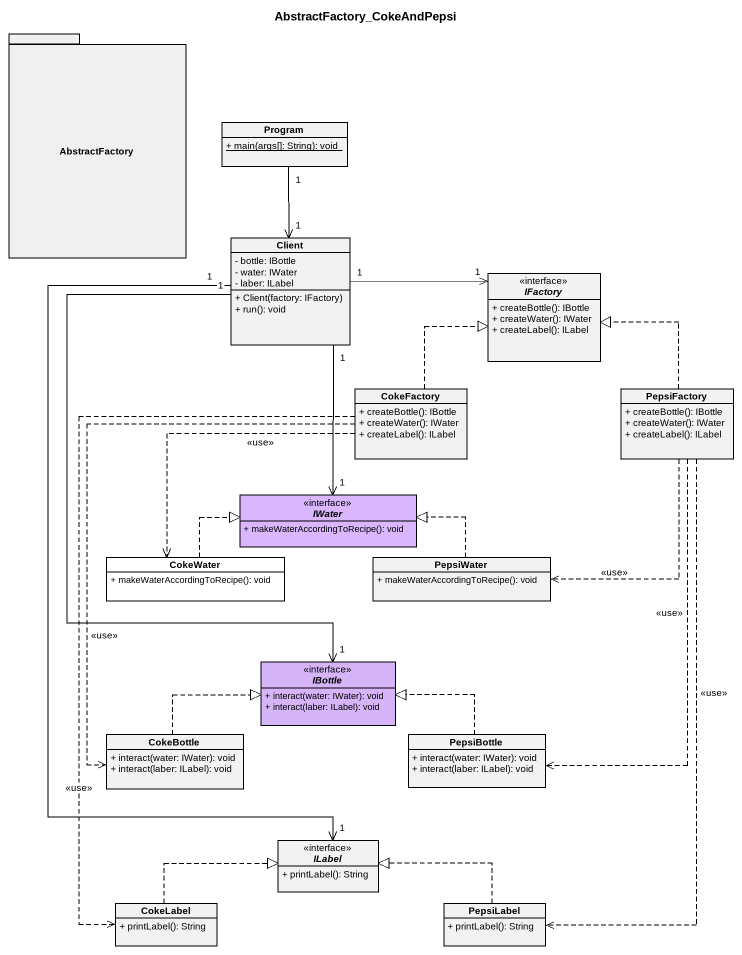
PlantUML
@startuml
title AbstractFactory_CokeAndPepsi
hide circle
hide empty members
skinparam classAttributeIconSize 0
package AbstractFactory #F0F0F0 {
}
class Program {
  {static} + main(args[]: String): void
}
class Client {
  - bottle: IBottle
  - water: IWater
  - laber: ILabel
  + Client(factory: IFactory)
  + run(): void
}
interface IFactory {
  + createBottle(): IBottle
  + createWater(): IWater
  + createLabel(): ILabel
}
class CokeFactory {
  + createBottle(): IBottle
  + createWater(): IWater
  + createLabel(): ILabel
}
class PepsiFactory {
  + createBottle(): IBottle
  + createWater(): IWater
  + createLabel(): ILabel
}
interface IWater #D9B6FD {
  + makeWaterAccordingToRecipe(): void
}
class CokeWater #FFFFFF {
  + makeWaterAccordingToRecipe(): void
}
class PepsiWater {
  + makeWaterAccordingToRecipe(): void
}
interface IBottle #D6B4F8 {
  + interact(water: IWater): void
  + interact(laber: ILabel): void
}
class CokeBottle {
  + interact(water: IWater): void
  + interact(laber: ILabel): void
}
class PepsiBottle {
  + interact(water: IWater): void
  + interact(laber: ILabel): void
}
interface ILabel {
  + printLabel(): String
}
class CokeLabel {
  + printLabel(): String
}
class PepsiLabel {
  + printLabel(): String
}
Program "1" --> "1" Client
Client "1" -right-> "1" IFactory
Client "1" --> "1" IWater
Client "1" --> "1" IBottle
Client "1" --> "1" ILabel
CokeFactory .up.|> IFactory
CokeFactory ..> CokeWater : <<use>>
CokeFactory ..> CokeBottle : <<use>>
CokeFactory ..> CokeLabel : <<use>>
PepsiFactory .up.|> IFactory
PepsiFactory ..> PepsiWater : <<use>>
PepsiFactory ..> PepsiBottle : <<use>>
PepsiFactory ..> PepsiLabel : <<use>>
CokeWater .right.|> IWater
PepsiWater .left.|> IWater
CokeBottle .right.|> IBottle
PepsiBottle .left.|> IBottle
CokeLabel .right.|> ILabel
PepsiLabel .left.|> ILabel
@enduml
